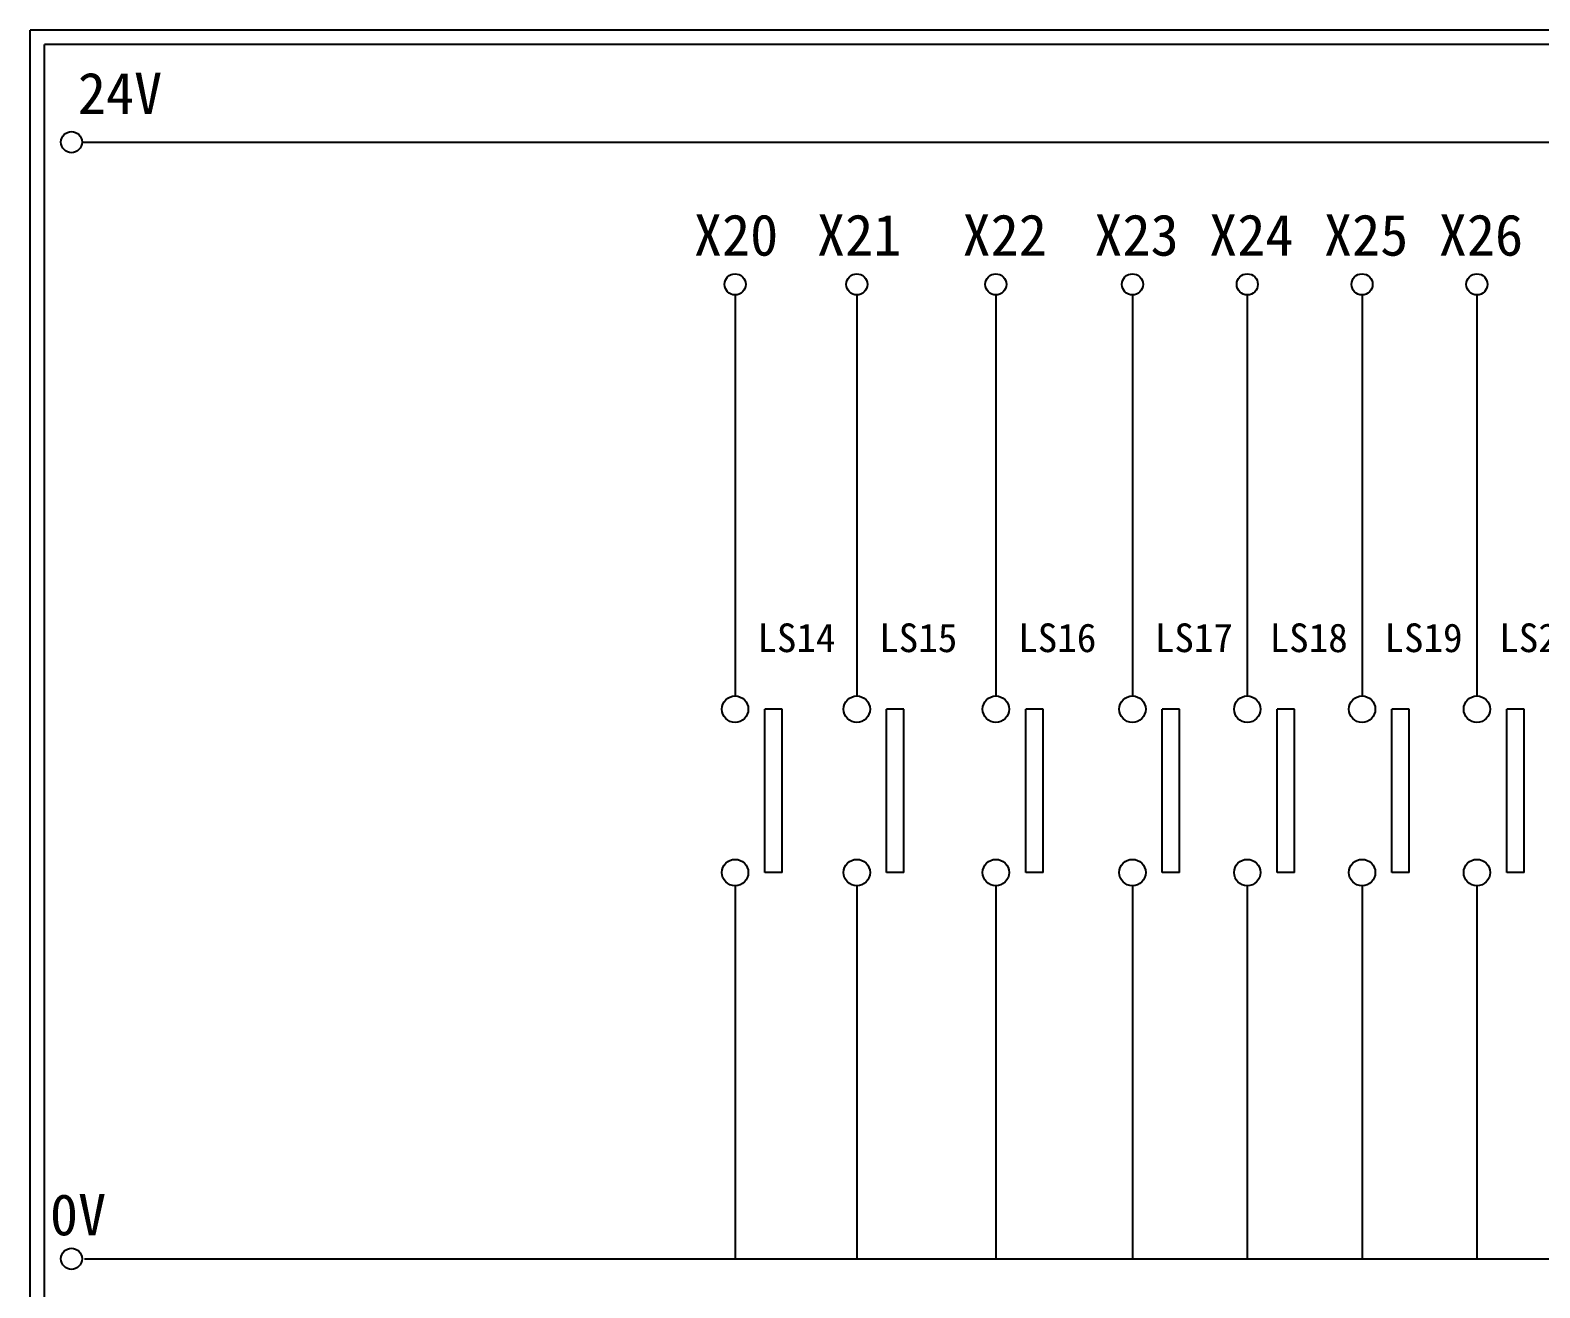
# Model space of a CAD drawing. Extents: x 325 to 612, y 3 to 207.
# Drawn here: x 325.3 to 456.8, y 97.4 to 207 of the extents above; entities that cross this region are included whole.
import ezdxf

# ---------------------------------------------------------------- set-up
doc = ezdxf.new("R2010")
doc.units = 0
doc.layers.get('0').update_dxf_attribs({"linetype": 'CONTINUOUS'})
doc.layers.add('圖框層', color=7, linetype='CONTINUOUS')
doc.layers.add('標尺寸層', color=3, linetype='CONTINUOUS')
doc.styles.add('STSL', font='kaiu.ttf')

msp = doc.modelspace()

# ---------------------------------------------------------------- linework, layer by layer
for p, q in [((390.82, 147.83), (389.32, 147.83)), ((401.43, 147.83), (399.92, 147.83)), ((413.54, 147.83), (412.04, 147.83)), ((425.44, 147.83), (423.93, 147.83)), ((435.44, 147.83), (433.93, 147.83)), ((445.44, 147.83), (443.93, 147.83)), ((455.44, 147.83), (453.93, 147.83)), ((390.82, 133.6), (389.32, 133.6)), ((401.43, 133.6), (399.92, 133.6)), ((413.54, 133.6), (412.04, 133.6)), ((425.44, 133.6), (423.93, 133.6)), ((435.44, 133.6), (433.93, 133.6)), ((445.44, 133.6), (443.93, 133.6)), ((455.44, 133.6), (453.93, 133.6))]:
    msp.add_line(p, q)
at = {"layer": '圖框層', "color": 7}
for p, q in [((612.32, 206.97), (325.32, 206.97)), ((325.32, 3), (325.32, 206.97)), ((611.07, 205.72), (326.57, 205.72)), ((326.57, 4.25), (326.57, 205.72))]:
    msp.add_line(p, q, dxfattribs=at)
at = {"layer": '標尺寸層', "color": 7}
for p, q in [((329.84, 197.22), (607.44, 197.22)), ((386.72, 183.91), (386.72, 148.99)), ((397.32, 183.91), (397.32, 148.99)), ((409.43, 183.91), (409.43, 148.99)), ((421.33, 183.91), (421.33, 148.99)), ((431.33, 183.91), (431.33, 148.99)), ((441.33, 183.91), (441.33, 148.99)), ((451.33, 183.91), (451.33, 148.99)), ((389.32, 133.6), (389.32, 147.83)), ((390.82, 133.6), (390.82, 147.83)), ((399.92, 133.6), (399.92, 147.83)), ((401.43, 133.6), (401.43, 147.83)), ((412.04, 133.6), (412.04, 147.83)), ((413.54, 133.6), (413.54, 147.83)), ((423.93, 133.6), (423.93, 147.83)), ((425.44, 133.6), (425.44, 147.83)), ((433.93, 133.6), (433.93, 147.83)), ((435.44, 133.6), (435.44, 147.83)), ((443.93, 133.6), (443.93, 147.83)), ((445.44, 133.6), (445.44, 147.83)), ((453.93, 133.6), (453.93, 147.83)), ((455.44, 133.6), (455.44, 147.83)), ((386.72, 132.46), (386.72, 99.96)), ((386.72, 132.45), (386.72, 99.96)), ((397.32, 132.46), (397.32, 99.96)), ((397.32, 132.45), (397.32, 99.96)), ((409.43, 132.46), (409.43, 99.96)), ((409.43, 132.45), (409.43, 99.96)), ((421.33, 132.46), (421.33, 99.96)), ((421.33, 132.45), (421.33, 99.96)), ((431.33, 132.46), (431.33, 99.96)), ((431.33, 132.45), (431.33, 99.96)), ((441.33, 132.46), (441.33, 99.96)), ((441.33, 132.45), (441.33, 99.96)), ((451.33, 132.46), (451.33, 99.96)), ((451.33, 132.45), (451.33, 99.96)), ((330.05, 99.96), (607.44, 99.96))]:
    msp.add_line(p, q, dxfattribs=at)
for centre, radius in [((328.92, 197.22), 0.92), ((386.72, 184.83), 0.92), ((397.32, 184.83), 0.92), ((409.43, 184.83), 0.92), ((421.33, 184.83), 0.92), ((431.33, 184.83), 0.92), ((441.33, 184.83), 0.92), ((451.33, 184.83), 0.92), ((386.72, 147.83), 1.15), ((397.32, 147.83), 1.15), ((409.43, 147.83), 1.15), ((421.33, 147.83), 1.15), ((431.33, 147.83), 1.15), ((441.33, 147.83), 1.15), ((451.33, 147.83), 1.15), ((386.72, 133.6), 1.15), ((397.32, 133.6), 1.15), ((409.43, 133.6), 1.15), ((421.33, 133.6), 1.15), ((431.33, 133.6), 1.15), ((441.33, 133.6), 1.15), ((451.33, 133.6), 1.15), ((328.92, 99.96), 0.92)]:
    msp.add_circle(centre, radius, dxfattribs=at)

# ---------------------------------------------------------------- texts
at = {"layer": '圖框層', "color": 4, "style": 'STSL'}
for s, height, p in [('24V', 3.6, (329.47, 199.68)), ('X20', 3.6, (383.13, 187.33)), ('X21', 3.6, (393.85, 187.33)), ('X22', 3.6, (406.53, 187.33)), ('X23', 3.6, (418.01, 187.33)), ('X24', 3.6, (428.01, 187.33)), ('X25', 3.6, (438.01, 187.33)), ('X26', 3.6, (448.01, 187.33)), ('LS14', 2.5, (388.66, 152.8)), ('LS15', 2.5, (399.27, 152.8)), ('LS16', 2.5, (411.38, 152.8)), ('LS17', 2.5, (423.28, 152.8)), ('LS18', 2.5, (433.28, 152.8)), ('LS19', 2.5, (443.28, 152.8)), ('LS20', 2.5, (453.28, 152.8)), ('0V', 3.6, (327.04, 102))]:
    msp.add_text(s, height=height, dxfattribs=at).set_placement(p)

doc.saveas('drawing.dxf')
